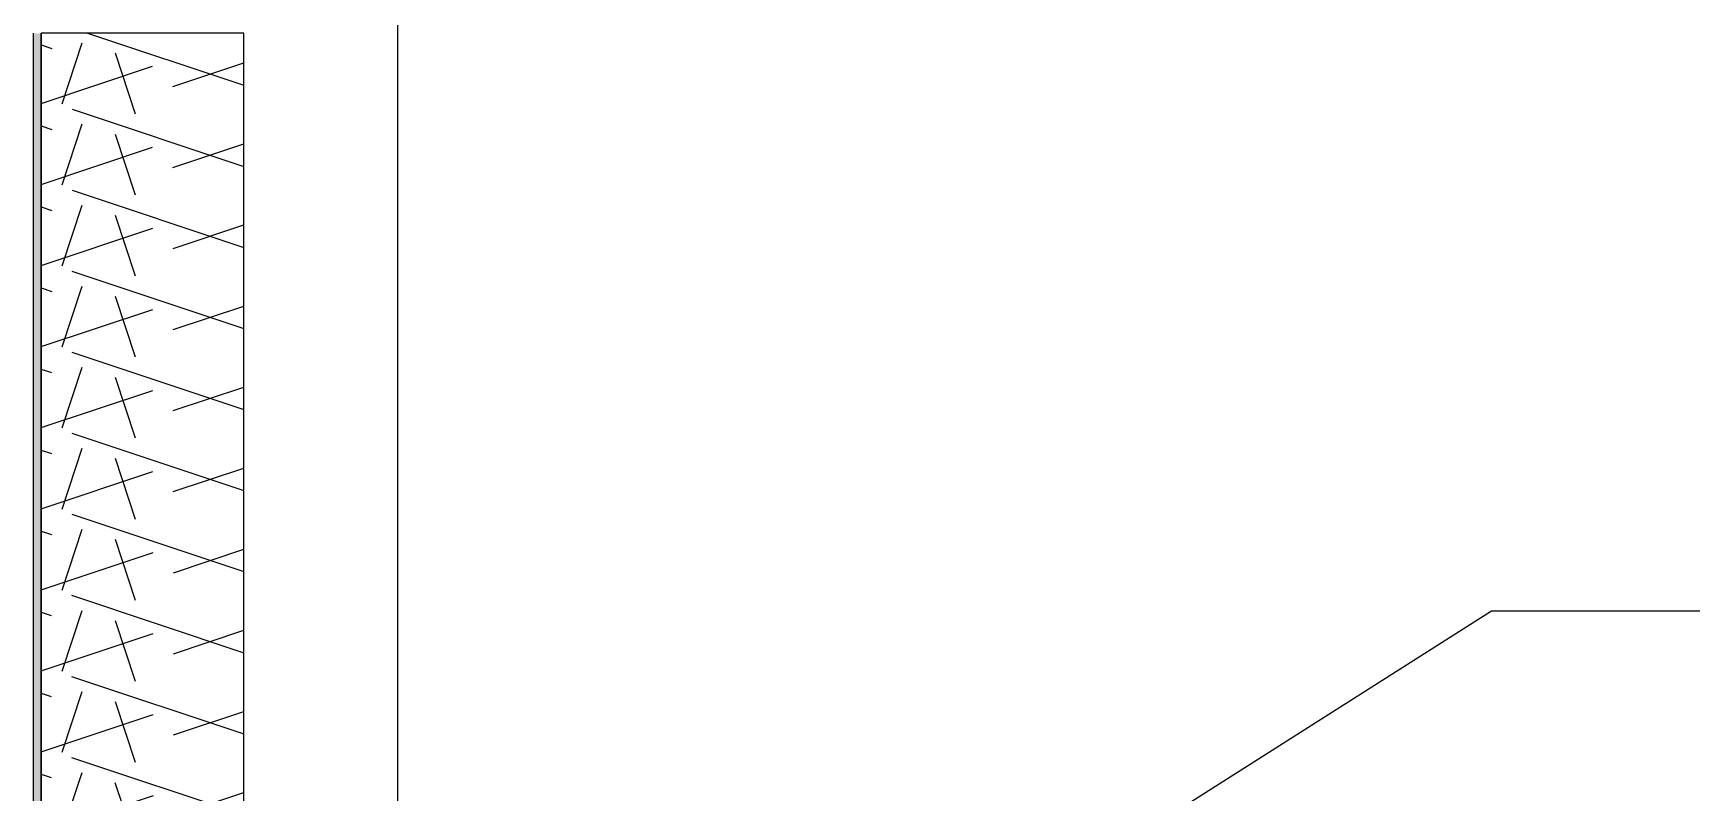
# Model space of a CAD drawing. Header units: millimetres. Extents: x 434053 to 1059003, y -2417481 to 936527.
# Drawn here: x 641179.6 to 641589.1, y -2239311.1 to -2239123.7 of the extents above; entities that cross this region are included whole.
import ezdxf

# ---------------------------------------------------------------- set-up
doc = ezdxf.new("R2010")
doc.units = ezdxf.units.MM
doc.header["$LTSCALE"] = 1000
doc.header["$MEASUREMENT"] = 0
doc.linetypes.add('CENTER2', pattern=[1.125, 0.75, -0.125, 0.125, -0.125])
doc.linetypes.add('HIDDEN', pattern=[9.524999999999999, 6.35, -3.175])
for name, color, linetype in [('ALUM', 1, 'Continuous'), ('DIM', 3, 'Continuous'), ('ELASTROMER-V', 241, 'Continuous'), ('EXTRUSION-V', 141, 'Continuous'), ('FASTENER', 191, 'Continuous'), ('HZHZNEWPLOTLAYER#@$TT', 7, 'Continuous'), ('INSUL', 8, 'HIDDEN'), ('SILICONE', 8, 'Continuous'), ('STEEL-V', 71, 'Continuous'), ('铝板断面填充', 14, 'Continuous')]:
    doc.layers.add(name, color=color, linetype=linetype)

# ---------------------------------------------------------------- blocks, each defined once
blk = doc.blocks.new('*U341')
at = {"linetype": 'CENTER2', "ltscale": 0.5}
blk.add_line((0, 5.682552812322683), (0, -12.18191840410441), dxfattribs=at)
at = {"color": 0, "linetype": 'ByBlock'}
blk.add_lwpolyline([(-0.6749999999992724, 2.506874680595502), (-1.174999999999272, 3.599999999998545), (-2.999999999998181, 3.600000000002183, 0.4142135623730951), (-5.399999999999636, 1.200000000000728), (-5.399999999999636, 0), (5.399999999999636, 0), (5.400000000001455, 1.19999999999709, 0.4142135623730951), (3.000000000001819, 3.599999999998545), (1.174999999999272, 3.599999999998545), (0.6749999999992724, 2.506874680595502)], format="xyb", close=True, dxfattribs=at)
blk = doc.blocks.new('*U552')
at = {"layer": 'INSUL'}
h = blk.add_hatch(dxfattribs=at)
h.set_pattern_fill('钻石形', color=256, scale=2.5, style=0, pattern_type=2)
h.set_pattern_definition([(161.57, (-389.9999927866011, 4.500000000016411), (-20.00140612595636, -0.0017275865377142), [-142.3, 15.8]), (18.43, (-394.9999927866011, 4.500000000016411), (-20.00140612595636, 0.0017275865377164), [-142.3, 15.8]), (108.43, (-389.9999927866011, 4.500000000016411), (9.996384096633898, -50.00437910815975), [47.42499999999998, -110.675]), (71.57, (-394.9999927866011, 4.500000000016411), (9.996384096633903, 50.00437910815975), [47.42499999999999, -110.675])])
h.paths.add_polyline_path([(-392.4999927866011, 2.00000000001641), (0, 2.000000000014551), (0, 52.00000000001454), (-392.4999927866011, 52.00000000001641)])
at = {"layer": 'SILICONE'}
h = blk.add_hatch(dxfattribs=at)
h.set_pattern_fill('AR-SAND', color=256, angle=360, style=0)
h.set_pattern_definition([(37.50000000000001, (-97272.62875093194, -18845.211353078), (-0.0629933581096077, 1.926823769013158), [0, -1.52, 0, -1.7, 0, -1.625]), (7.499999999999977, (-97272.62875093194, -18845.211353078), (1.769776705267727, 2.822146065229739), [0, -0.82, 0, -1.37, 0, -0.525]), (327.5, (-97273.85875093189, -18845.211353078), (3.114141861751495, 0.0056590535369642), [0, -0.5, 0, -1.8, 0, -2.35]), (317.5, (-97273.85875093189, -18845.211353078), (3.006126604572293, 0.8776755649342485), [0, -0.2499999999999994, 0, -1.179999999999995, 0, -1.349999999999995])])
h.paths.add_polyline_path([(-5, 0), (-1, 10), (0, 10), (0, 0)])
at = {"layer": 'ALUM', "linetype": 'ByBlock'}
blk.add_lwpolyline([(-392.4999927866011, -1.269249032229228e-11), (-5, -1.45519e-11), (-1, 10), (-1, 30), (-3, 30), (-3, 10.3851648071286), (-6.35406592284562, 1.999999999985448), (-392.4999927866011, 1.999999999987307)], dxfattribs=at)
at = {"layer": 'ELASTROMER-V', "linetype": 'HIDDEN'}
blk.add_lwpolyline([(0, 29.99999106871837), (0, 9.999991068718373), (-1, 9.999991068718373), (-1, 29.99999106871837)], close=True, dxfattribs=at)
at = {"layer": 'INSUL'}
blk.add_lwpolyline([(-392.4999927866011, 2.00000000001641), (0, 2.000000000014551), (0, 52.00000000001454), (-392.4999927866011, 52.00000000001641)], close=True, dxfattribs=at)
at = {"layer": 'SILICONE'}
blk.add_lwpolyline([(-5, 0), (-1, 10), (0, 10), (0, 0)], close=True, dxfattribs=at)
at = {"layer": 'FASTENER', "xscale": 0.6666666666666666, "yscale": 0.6666666666666666, "zscale": 0.6666666666666666, "rotation": 90.00000000000004}
blk.add_blockref('*U341', (-3, 20.19258240355703), dxfattribs=at)
blk = doc.blocks.new('20221206.181723')
at = {"layer": '铝板断面填充', "linetype": 'ByBlock'}
blk.add_hatch(color=256, dxfattribs=at).paths.add_polyline_path([(290.0000282855472, 1911.571656414861), (270.0000372168142, 1911.571656414861), (260.0000372168142, 1915.571656414861), (260.0000372168142, 2303.071649201462), (262.0000372168142, 2303.071649201462), (262.0000372168142, 1916.925722337706), (270.3852020239574, 1913.571656414861), (290.0000372168142, 1913.571656414861)])
at = {"layer": 'EXTRUSION-V'}
blk.add_line((349.9999881343974, 2750.85458488857, -6.746124249023136e-08), (349.9999131746881, 0, -6.746124249023136e-08), dxfattribs=at)
at = {"layer": 'DIM', "rotation": 270}
blk.add_blockref('*U552', (260.0000372168142, 1910.571656414861, -2.723429666302403e-08), dxfattribs=at)
blk = doc.blocks.new('A$C6AE5520D')
at = {"layer": 'STEEL-V', "elevation": -4.821175144131935e-08}
blk.add_lwpolyline([(15477.2403806432, 16987.13673735815), (15477.2403806432, 17007.13673735815), (15647.37980796449, 17115.13669912926), (15727.24047500824, 17115.13669912926), (15727.24047500818, 16987.13673735804)], dxfattribs=at)
blk.add_blockref('20221206.181723', (15027.23600024133, 14954.56504258235))

msp = doc.modelspace()

# ---------------------------------------------------------------- block references
at = {"layer": 'HZHZNEWPLOTLAYER#@$TT'}
msp.add_blockref('A$C6AE5520D', (625892.3158360333, -2256381.346538838), dxfattribs=at)

doc.saveas('drawing.dxf')
